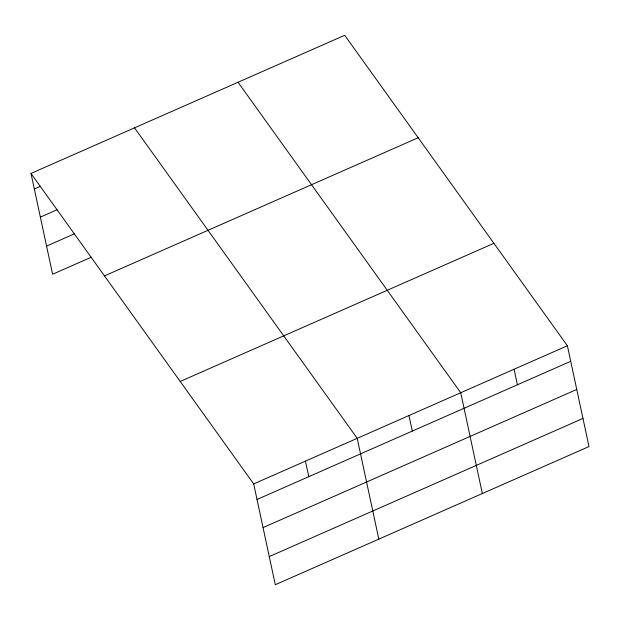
<?xml version="1.0" encoding="UTF-8"?>
<svg xmlns="http://www.w3.org/2000/svg" width="620" height="620" viewBox="0 0 620 620"><rect width="100%" height="100%" fill="white"/><g stroke="black" fill="none" stroke-linecap="round" stroke-linejoin="round"><path stroke-width="0.93" d="M31 173.437L344.697 35.286L567.393 345.766L589 446.563L275.303 584.714L253.688 483.918L31 173.437L52.607 274.234L91.21 257.23M34.332 188.984L40.471 186.279M40.362 217.116L57.032 209.769M46.578 246.101L74.648 233.74M104.486 275.892L418.19 137.741M180.203 381.463L493.9 243.311M253.688 483.918L567.393 345.766M257.021 499.464L570.726 361.313M263.058 527.597L576.755 389.445M269.266 556.582L582.971 418.43M238.041 82.258L460.73 392.739L482.344 493.536M134.525 127.844L357.213 438.332L378.82 539.129M514.065 369.257L517.398 384.795M408.975 415.532L412.308 431.078M305.451 461.125L308.783 476.671"/></g></svg>
